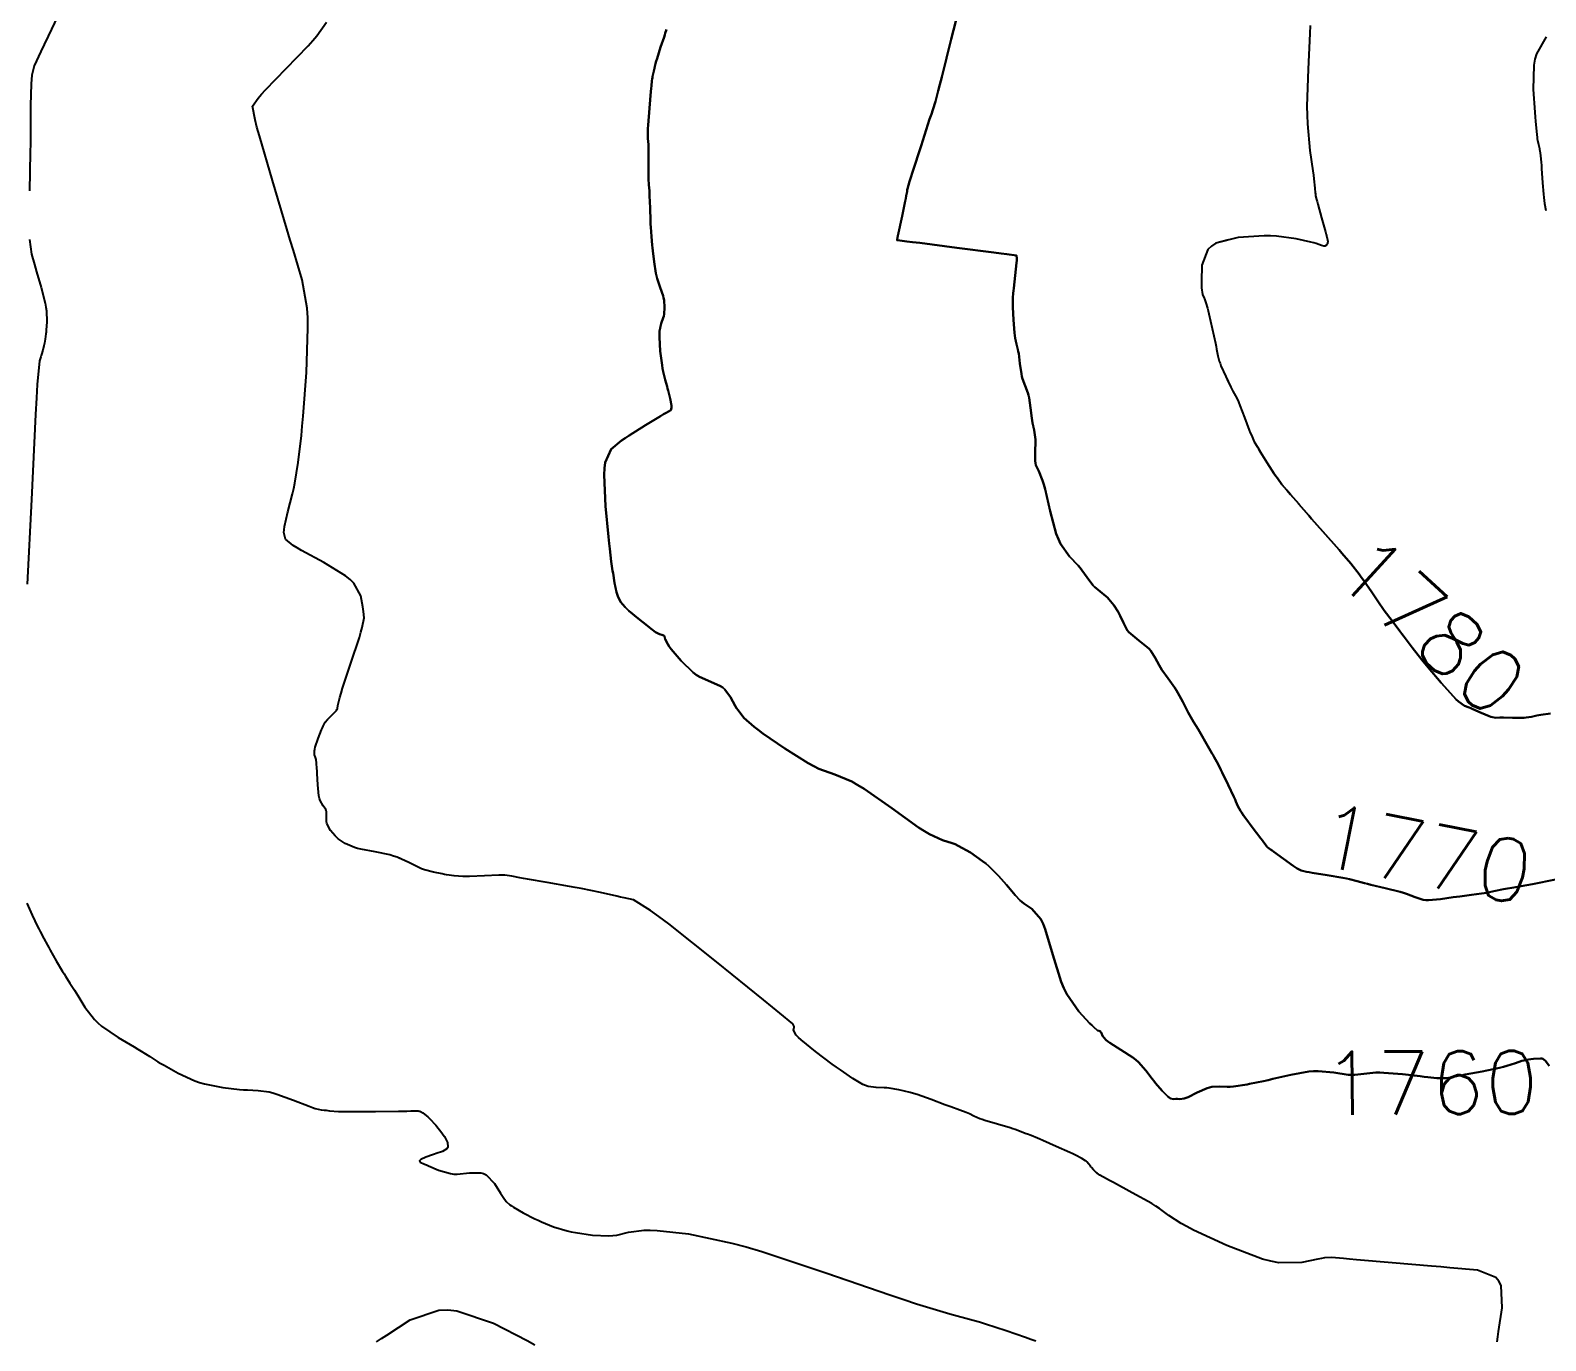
# Model space of a CAD drawing. Header units: metres. Extents: x 837477 to 838477, y 1189014 to 1191014.
# Drawn here: x 837802.7 to 837894, y 1189217.9 to 1189296.8 of the extents above; entities that cross this region are included whole.
import ezdxf

# ---------------------------------------------------------------- set-up
doc = ezdxf.new("R2010")
doc.units = ezdxf.units.M
doc.header["$LTSCALE"] = 0.3
doc.layers.add('COTAS 10', color=1, linetype='Continuous')
doc.styles.get("Standard").update_dxf_attribs({"font": 'simplex.shx'})

msp = doc.modelspace()

# ---------------------------------------------------------------- linework, layer by layer
at = {"layer": 'COTAS 10'}
for points, elevation in [([(837804.99, 1189298.932), (837803.82, 1189296.473), (837803.582, 1189295.974), (837803.381, 1189295.554), (837802.968, 1189294.692), (837802.834, 1189294.113), (837802.809, 1189293.87), (837802.79, 1189293.592), (837802.764, 1189292.29), (837802.76, 1189290.571), (837802.754, 1189290.029), (837802.745, 1189289.458), (837802.698, 1189287.16)], 1740), ([(837858.786, 1189298.546), (837858.216, 1189296.28), (837857.641, 1189293.999), (837857.527, 1189293.553), (837857.433, 1189293.187), (837857.26, 1189292.532), (837857.101, 1189292.043), (837857.016, 1189291.781), (837856.914, 1189291.464), (837856.397, 1189289.863), (837855.887, 1189288.274), (837855.789, 1189287.965), (837855.709, 1189287.712), (837855.577, 1189287.272), (837855.567, 1189287.205), (837855.564, 1189287.187), (837855.562, 1189287.169), (837855.555, 1189287.109), (837855.504, 1189286.847), (837855.475, 1189286.702), (837855.438, 1189286.526), (837855.25, 1189285.63), (837855, 1189284.439), (837854.954, 1189284.223), (837854.954, 1189284.207), (837854.953, 1189284.19), (837854.957, 1189284.175), (837854.96, 1189284.172), (837854.964, 1189284.171), (837854.982, 1189284.174), (837855.543, 1189284.111), (837855.888, 1189284.068), (837856.316, 1189284.015), (837858.547, 1189283.729), (837860.784, 1189283.44), (837861.215, 1189283.384), (837861.564, 1189283.338), (837862.148, 1189283.26), (837862.167, 1189283.069), (837862.162, 1189282.953), (837862.151, 1189282.809), (837862.073, 1189282.06), (837861.982, 1189281.289), (837861.964, 1189281.13), (837861.949, 1189280.996), (837861.919, 1189280.712), (837861.92, 1189280.43), (837861.924, 1189280.297), (837861.93, 1189280.141), (837861.965, 1189279.38), (837862.021, 1189278.599), (837862.039, 1189278.431), (837862.06, 1189278.283), (837862.144, 1189277.921), (837862.233, 1189277.604), (837862.255, 1189277.484), (837862.277, 1189277.351), (837862.349, 1189276.755), (837862.438, 1189276.131), (837862.471, 1189275.98), (837862.507, 1189275.839), (837862.668, 1189275.409), (837862.83, 1189274.981), (837862.867, 1189274.842), (837862.9, 1189274.694), (837862.994, 1189274.082), (837863.069, 1189273.468), (837863.092, 1189273.318), (837863.116, 1189273.177), (837863.208, 1189272.738), (837863.276, 1189272.308), (837863.284, 1189272.173), (837863.289, 1189272.03), (837863.268, 1189271.453), (837863.271, 1189270.891), (837863.291, 1189270.757), (837863.318, 1189270.633), (837863.482, 1189270.263), (837863.719, 1189269.708), (837863.792, 1189269.467), (837863.869, 1189269.188), (837864.171, 1189267.864), (837864.545, 1189266.488), (837864.666, 1189266.176), (837864.796, 1189265.895), (837865.33, 1189265.127), (837865.851, 1189264.585), (837865.972, 1189264.446), (837866.083, 1189264.312), (837866.4, 1189263.865), (837866.674, 1189263.482), (837866.757, 1189263.388), (837866.844, 1189263.299), (837867.184, 1189263.018), (837867.531, 1189262.741), (837867.622, 1189262.654), (837867.711, 1189262.563), (837868.013, 1189262.194), (837868.275, 1189261.788), (837868.339, 1189261.673), (837868.398, 1189261.557), (837868.581, 1189261.125), (837868.819, 1189260.696), (837868.915, 1189260.58), (837869.023, 1189260.466), (837869.517, 1189260.067), (837870.019, 1189259.67), (837870.131, 1189259.559), (837870.232, 1189259.446), (837870.499, 1189259.031), (837870.736, 1189258.583), (837870.818, 1189258.449), (837870.907, 1189258.311), (837871.287, 1189257.776), (837871.681, 1189257.218), (837871.779, 1189257.065), (837871.871, 1189256.913), (837872.162, 1189256.369), (837872.42, 1189255.858), (837872.49, 1189255.727), (837872.561, 1189255.6), (837872.813, 1189255.18), (837873.086, 1189254.739), (837873.17, 1189254.598), (837873.257, 1189254.45), (837873.6, 1189253.851), (837873.916, 1189253.287), (837873.987, 1189253.161), (837874.05, 1189253.049), (837874.215, 1189252.754), (837874.39, 1189252.416), (837874.459, 1189252.276), (837874.538, 1189252.117), (837874.897, 1189251.375), (837875.241, 1189250.646), (837875.31, 1189250.495), (837875.367, 1189250.366), (837875.479, 1189250.083), (837875.635, 1189249.806), (837875.719, 1189249.681), (837875.822, 1189249.535), (837875.966, 1189249.342), (837875.822, 1189249.535), (837875.719, 1189249.681), (837875.635, 1189249.806), (837875.479, 1189250.083), (837875.367, 1189250.366), (837875.31, 1189250.495), (837875.241, 1189250.646), (837874.897, 1189251.375), (837874.538, 1189252.117), (837874.459, 1189252.276), (837874.39, 1189252.416), (837874.215, 1189252.754), (837874.05, 1189253.049), (837873.987, 1189253.161), (837873.916, 1189253.287), (837873.6, 1189253.851), (837873.257, 1189254.45), (837873.17, 1189254.598), (837873.086, 1189254.739), (837872.813, 1189255.18), (837872.561, 1189255.6), (837872.49, 1189255.727), (837872.42, 1189255.858), (837872.162, 1189256.369), (837871.871, 1189256.913), (837871.779, 1189257.065), (837871.681, 1189257.218), (837871.287, 1189257.776), (837870.907, 1189258.311), (837870.818, 1189258.449), (837870.736, 1189258.583), (837870.499, 1189259.031), (837870.232, 1189259.446), (837870.131, 1189259.559), (837870.019, 1189259.67), (837869.517, 1189260.067), (837869.023, 1189260.466), (837868.915, 1189260.58), (837868.819, 1189260.696), (837868.581, 1189261.125), (837868.398, 1189261.557), (837868.339, 1189261.673), (837868.275, 1189261.788), (837868.013, 1189262.194), (837867.711, 1189262.563), (837867.622, 1189262.654), (837867.531, 1189262.741), (837867.184, 1189263.018), (837866.844, 1189263.299), (837866.757, 1189263.388), (837866.674, 1189263.482), (837866.4, 1189263.865), (837866.083, 1189264.312), (837865.972, 1189264.446), (837865.851, 1189264.585), (837865.33, 1189265.127), (837864.796, 1189265.895), (837864.666, 1189266.176), (837864.545, 1189266.488), (837864.171, 1189267.864), (837863.869, 1189269.188), (837863.792, 1189269.467), (837863.719, 1189269.708), (837863.482, 1189270.263), (837863.318, 1189270.633), (837863.291, 1189270.757), (837863.271, 1189270.891), (837863.268, 1189271.453), (837863.289, 1189272.03), (837863.284, 1189272.173), (837863.276, 1189272.308), (837863.208, 1189272.738), (837863.116, 1189273.177), (837863.092, 1189273.318), (837863.069, 1189273.468), (837862.994, 1189274.082), (837862.9, 1189274.694), (837862.867, 1189274.842), (837862.83, 1189274.981), (837862.668, 1189275.409), (837862.507, 1189275.839), (837862.471, 1189275.98), (837862.438, 1189276.131), (837862.349, 1189276.755), (837862.277, 1189277.351), (837862.255, 1189277.484), (837862.233, 1189277.604), (837862.144, 1189277.921), (837862.06, 1189278.283), (837862.039, 1189278.431), (837862.021, 1189278.599), (837861.965, 1189279.38), (837861.93, 1189280.141), (837861.924, 1189280.297), (837861.92, 1189280.43), (837861.919, 1189280.712), (837861.949, 1189280.996), (837861.964, 1189281.13), (837861.982, 1189281.289), (837862.073, 1189282.06), (837862.151, 1189282.809), (837862.162, 1189282.953), (837862.167, 1189283.069), (837862.148, 1189283.26), (837861.564, 1189283.338), (837861.215, 1189283.384), (837860.784, 1189283.44), (837858.547, 1189283.729), (837856.316, 1189284.015), (837855.888, 1189284.068), (837855.543, 1189284.111), (837854.982, 1189284.174), (837854.964, 1189284.171), (837854.96, 1189284.172), (837854.957, 1189284.175), (837854.953, 1189284.19), (837854.954, 1189284.207), (837854.954, 1189284.223), (837855, 1189284.439), (837855.25, 1189285.63), (837855.438, 1189286.526), (837855.475, 1189286.702), (837855.504, 1189286.847), (837855.555, 1189287.109), (837855.562, 1189287.169), (837855.564, 1189287.187), (837855.567, 1189287.205), (837855.577, 1189287.272), (837855.709, 1189287.712), (837855.789, 1189287.965), (837855.887, 1189288.274), (837856.397, 1189289.863), (837856.914, 1189291.464), (837857.016, 1189291.781), (837857.101, 1189292.043), (837857.26, 1189292.532), (837857.433, 1189293.187), (837857.527, 1189293.553), (837857.641, 1189293.999), (837858.216, 1189296.28), (837858.786, 1189298.546)], 1770), ([(837891.099, 1189217.836), (837891.131, 1189218.124), (837891.172, 1189218.445), (837891.393, 1189219.875), (837891.335, 1189221.221), (837891.201, 1189221.489), (837891.015, 1189221.713), (837889.916, 1189222.143), (837888.255, 1189222.294), (837887.715, 1189222.342), (837887.14, 1189222.392), (837884.772, 1189222.594), (837882.634, 1189222.776), (837882.203, 1189222.814), (837881.843, 1189222.845), (837881.125, 1189222.913), (837880.692, 1189222.883), (837880.511, 1189222.854), (837880.304, 1189222.815), (837879.334, 1189222.599), (837877.946, 1189222.587), (837877.475, 1189222.678), (837876.966, 1189222.809), (837874.812, 1189223.622), (837872.815, 1189224.558), (837872.405, 1189224.766), (837872.056, 1189224.953), (837871.313, 1189225.443), (837870.769, 1189225.864), (837870.547, 1189226.007), (837870.294, 1189226.161), (837869.12, 1189226.812), (837867.982, 1189227.416), (837867.752, 1189227.54), (837867.558, 1189227.645), (837867.161, 1189227.869), (837867.007, 1189227.98), (837866.967, 1189228.014), (837866.927, 1189228.05), (837866.788, 1189228.19), (837866.663, 1189228.334), (837866.631, 1189228.372), (837866.601, 1189228.41), (837866.503, 1189228.539), (837866.384, 1189228.666), (837866.34, 1189228.702), (837866.292, 1189228.739), (837866.079, 1189228.876), (837865.696, 1189229.072), (837865.54, 1189229.146), (837865.363, 1189229.229), (837864.545, 1189229.6), (837863.73, 1189229.96), (837863.555, 1189230.035), (837863.401, 1189230.1), (837863.029, 1189230.247), (837862.799, 1189230.33), (837862.734, 1189230.355), (837862.67, 1189230.381), (837862.436, 1189230.48), (837862.073, 1189230.612), (837861.927, 1189230.659), (837861.762, 1189230.709), (837861.002, 1189230.929), (837860.243, 1189231.155), (837860.078, 1189231.21), (837859.934, 1189231.262), (837859.578, 1189231.423), (837859.309, 1189231.565), (837859.22, 1189231.605), (837859.124, 1189231.645), (837858.725, 1189231.79), (837858.194, 1189231.976), (837858.015, 1189232.042), (837857.822, 1189232.113), (837857.01, 1189232.42), (837856.163, 1189232.722), (837855.948, 1189232.79), (837855.741, 1189232.852), (837855.066, 1189233.016), (837854.479, 1189233.108), (837854.328, 1189233.124), (837854.182, 1189233.135), (837853.698, 1189233.14), (837853.206, 1189233.209), (837853.056, 1189233.261), (837852.899, 1189233.327), (837852.281, 1189233.683), (837851.536, 1189234.205), (837851.3, 1189234.376), (837851.05, 1189234.558), (837850.039, 1189235.311), (837849.169, 1189236.012), (837849.008, 1189236.162), (837848.882, 1189236.292), (837848.718, 1189236.604), (837848.748, 1189236.774), (837848.745, 1189236.816), (837848.737, 1189236.855), (837848.665, 1189236.978), (837847.899, 1189237.617), (837847.453, 1189237.982), (837846.906, 1189238.428), (837844.083, 1189240.718), (837841.196, 1189243.007), (837840.607, 1189243.452), (837840.11, 1189243.815), (837839.078, 1189244.448), (837838.508, 1189244.575), (837838.303, 1189244.621), (837838.077, 1189244.671), (837837.09, 1189244.887), (837835.915, 1189245.129), (837835.571, 1189245.194), (837835.218, 1189245.26), (837833.875, 1189245.493), (837832.698, 1189245.692), (837832.45, 1189245.737), (837832.235, 1189245.777), (837831.74, 1189245.882), (837831.321, 1189245.929), (837831.154, 1189245.932), (837830.964, 1189245.931), (837830.097, 1189245.891), (837829.201, 1189245.849), (837828.993, 1189245.846), (837828.803, 1189245.848), (837828.265, 1189245.887), (837827.819, 1189245.96), (837827.688, 1189245.984), (837827.553, 1189246.008), (837827.036, 1189246.108), (837826.478, 1189246.264), (837826.316, 1189246.325), (837826.152, 1189246.393), (837825.534, 1189246.701), (837824.836, 1189247.015), (837824.622, 1189247.087), (837824.398, 1189247.152), (837823.511, 1189247.334), (837822.659, 1189247.498), (837822.457, 1189247.552), (837822.27, 1189247.61), (837821.714, 1189247.849), (837821.297, 1189248.13), (837821.197, 1189248.213), (837821.103, 1189248.299), (837820.819, 1189248.631), (837820.637, 1189248.971), (837820.607, 1189249.063), (837820.586, 1189249.153), (837820.584, 1189249.467), (837820.586, 1189249.752), (837820.568, 1189249.823), (837820.541, 1189249.892), (837820.376, 1189250.113), (837820.194, 1189250.429), (837820.156, 1189250.558), (837820.124, 1189250.705), (837820.056, 1189251.383), (837820.026, 1189252.067), (837820.018, 1189252.217), (837820.011, 1189252.351), (837819.987, 1189252.692), (837819.955, 1189252.908), (837819.943, 1189252.962), (837819.93, 1189253.014), (837819.869, 1189253.181), (837819.859, 1189253.426), (837819.877, 1189253.526), (837819.904, 1189253.64), (837820.077, 1189254.17), (837820.285, 1189254.697), (837820.334, 1189254.81), (837820.379, 1189254.908), (837820.51, 1189255.143), (837820.645, 1189255.304), (837820.693, 1189255.356), (837820.746, 1189255.41), (837820.974, 1189255.634), (837821.178, 1189255.862), (837821.214, 1189255.919), (837821.243, 1189255.974), (837821.277, 1189256.153), (837821.383, 1189256.644), (837821.458, 1189256.897), (837821.553, 1189257.2), (837822.058, 1189258.714), (837822.566, 1189260.254), (837822.662, 1189260.572), (837822.739, 1189260.845), (837822.856, 1189261.439), (837822.821, 1189261.819), (837822.802, 1189261.956), (837822.778, 1189262.106), (837822.658, 1189262.763), (837822.225, 1189263.526), (837822.004, 1189263.743), (837821.738, 1189263.963), (837820.414, 1189264.778), (837819.081, 1189265.497), (837818.81, 1189265.657), (837818.582, 1189265.798), (837818.112, 1189266.166), (837818.018, 1189266.573), (837818.026, 1189266.74), (837818.049, 1189266.931), (837818.258, 1189267.813), (837818.54, 1189268.9), (837818.609, 1189269.219), (837818.675, 1189269.545), (837818.882, 1189270.79), (837819.071, 1189272.412), (837819.124, 1189272.976), (837819.179, 1189273.59), (837819.384, 1189276.222), (837819.47, 1189278.876), (837819.451, 1189279.503), (837819.413, 1189280.084), (837819.118, 1189281.791), (837818.589, 1189283.562), (837818.404, 1189284.183), (837818.201, 1189284.86), (837817.326, 1189287.776), (837816.543, 1189290.461), (837816.397, 1189290.993), (837816.283, 1189291.434), (837816.128, 1189292.259), (837816.469, 1189292.745), (837816.667, 1189292.971), (837816.91, 1189293.237), (837818.161, 1189294.526), (837819.474, 1189295.895), (837819.754, 1189296.212), (837820, 1189296.5), (837820.587, 1189297.315)], 1750), ([(837879.834, 1189297.112), (837879.812, 1189296.627), (837879.704, 1189294.492), (837879.64, 1189292.256), (837879.647, 1189291.707), (837879.664, 1189291.189), (837879.812, 1189289.574), (837879.991, 1189288.368), (837880.027, 1189288.107), (837880.058, 1189287.879), (837880.122, 1189287.321), (837880.144, 1189287.035), (837880.148, 1189286.979), (837880.152, 1189286.933), (837880.158, 1189286.849), (837880.215, 1189286.633), (837880.25, 1189286.504), (837880.293, 1189286.345), (837880.52, 1189285.521), (837880.749, 1189284.683), (837880.793, 1189284.515), (837880.83, 1189284.375), (837880.893, 1189284.102), (837880.887, 1189284.012), (837880.88, 1189283.988), (837880.87, 1189283.965), (837880.811, 1189283.882), (837880.721, 1189283.831), (837880.692, 1189283.827), (837880.66, 1189283.828), (837880.527, 1189283.869), (837880.202, 1189283.973), (837880.049, 1189284.013), (837879.869, 1189284.058), (837878.99, 1189284.262), (837877.812, 1189284.42), (837877.443, 1189284.436), (837877.056, 1189284.439), (837875.504, 1189284.352), (837874.149, 1189283.993), (837873.886, 1189283.825), (837873.672, 1189283.628), (837873.306, 1189282.67), (837873.285, 1189281.7), (837873.289, 1189281.495), (837873.297, 1189281.318), (837873.359, 1189280.911), (837873.442, 1189280.697), (837873.464, 1189280.642), (837873.484, 1189280.589), (837873.552, 1189280.415), (837873.648, 1189280.079), (837873.687, 1189279.924), (837873.731, 1189279.742), (837873.933, 1189278.862), (837874.129, 1189277.97), (837874.168, 1189277.78), (837874.201, 1189277.615), (837874.269, 1189277.225), (837874.359, 1189276.894), (837874.406, 1189276.766), (837874.463, 1189276.622), (837874.749, 1189275.971), (837875.051, 1189275.334), (837875.119, 1189275.199), (837875.179, 1189275.082), (837875.337, 1189274.807), (837875.489, 1189274.51), (837875.545, 1189274.378), (837875.607, 1189274.225), (837875.883, 1189273.494), (837876.164, 1189272.742), (837876.23, 1189272.576), (837876.291, 1189272.428), (837876.467, 1189272.045), (837876.674, 1189271.688), (837876.753, 1189271.556), (837876.843, 1189271.411), (837877.246, 1189270.765), (837877.666, 1189270.118), (837877.766, 1189269.971), (837877.859, 1189269.838), (837878.134, 1189269.475), (837878.429, 1189269.127), (837878.535, 1189269.003), (837878.651, 1189268.868), (837879.144, 1189268.3), (837878.651, 1189268.868), (837878.535, 1189269.003), (837878.429, 1189269.127), (837878.134, 1189269.475), (837877.859, 1189269.838), (837877.766, 1189269.971), (837877.666, 1189270.118), (837877.246, 1189270.765), (837876.843, 1189271.411), (837876.753, 1189271.556), (837876.734, 1189271.589)], 1780), ([(837894.227, 1189234.459), (837894.007, 1189234.755), (837893.858, 1189234.869), (837893.787, 1189234.886), (837893.702, 1189234.896), (837893.287, 1189234.88), (837892.815, 1189234.804), (837892.695, 1189234.776), (837892.579, 1189234.746), (837892.196, 1189234.612), (837891.674, 1189234.444), (837891.47, 1189234.392), (837891.241, 1189234.337), (837890.199, 1189234.12), (837889.171, 1189233.922), (837888.951, 1189233.879), (837888.759, 1189233.842), (837888.298, 1189233.75), (837888, 1189233.711), (837887.911, 1189233.706), (837887.819, 1189233.704), (837887.462, 1189233.718), (837886.915, 1189233.772), (837886.704, 1189233.795), (837886.466, 1189233.822), (837885.388, 1189233.947), (837884.28, 1189234.04), (837884.023, 1189234.047), (837883.788, 1189234.045), (837882.515, 1189233.905), (837882.32, 1189233.908), (837882.114, 1189233.92), (837881.268, 1189234.042), (837880.309, 1189234.135), (837880.03, 1189234.128), (837879.745, 1189234.108), (837878.671, 1189233.919), (837877.593, 1189233.66), (837877.306, 1189233.595), (837877.024, 1189233.534), (837876.172, 1189233.363), (837876.048, 1189233.337), (837875.213, 1189233.209), (837875.021, 1189233.191), (837874.845, 1189233.18), (837874.348, 1189233.201), (837873.909, 1189233.189), (837873.77, 1189233.156), (837873.623, 1189233.112), (837873.027, 1189232.846), (837872.476, 1189232.574), (837872.357, 1189232.525), (837872.252, 1189232.488), (837871.994, 1189232.449), (837871.836, 1189232.47), (837871.794, 1189232.469), (837871.753, 1189232.467), (837871.61, 1189232.437), (837871.42, 1189232.488), (837871.349, 1189232.536), (837871.271, 1189232.599), (837870.92, 1189232.95), (837870.525, 1189233.409), (837870.418, 1189233.541), (837870.313, 1189233.675), (837869.939, 1189234.173), (837869.486, 1189234.674), (837869.33, 1189234.81), (837869.16, 1189234.945), (837868.437, 1189235.419), (837867.773, 1189235.831), (837867.64, 1189235.927), (837867.53, 1189236.014), (837867.317, 1189236.262), (837867.256, 1189236.422), (837867.241, 1189236.453), (837867.227, 1189236.48), (837867.186, 1189236.531), (837867.14, 1189236.549), (837867.124, 1189236.555), (837867.106, 1189236.562), (837867.026, 1189236.59), (837866.798, 1189236.782), (837866.685, 1189236.892), (837866.552, 1189237.027), (837865.894, 1189237.72), (837865.17, 1189238.765), (837864.995, 1189239.122), (837864.831, 1189239.508), (837864.329, 1189241.146), (837863.876, 1189242.681), (837863.742, 1189243.003), (837863.604, 1189243.28), (837863.075, 1189243.906), (837862.584, 1189244.235), (837862.47, 1189244.325), (837862.365, 1189244.414), (837862.065, 1189244.73), (837861.766, 1189245.1), (837861.662, 1189245.222), (837861.549, 1189245.354), (837861.063, 1189245.902), (837860.471, 1189246.485), (837860.29, 1189246.639), (837860.103, 1189246.788), (837859.365, 1189247.299), (837858.631, 1189247.71), (837858.446, 1189247.797), (837858.269, 1189247.872), (837857.695, 1189248.046), (837856.908, 1189248.399), (837856.597, 1189248.587), (837856.245, 1189248.815), (837854.638, 1189249.962), (837852.973, 1189251.127), (837852.585, 1189251.365), (837852.229, 1189251.568), (837851.207, 1189251.994), (837850.248, 1189252.349), (837849.932, 1189252.506), (837849.593, 1189252.688), (837848.188, 1189253.558), (837846.869, 1189254.473), (837846.584, 1189254.684), (837846.335, 1189254.876), (837845.727, 1189255.419), (837845.372, 1189255.866), (837845.282, 1189255.999), (837845.195, 1189256.134), (837844.913, 1189256.655), (837844.573, 1189257.127), (837844.451, 1189257.232), (837844.317, 1189257.326), (837843.729, 1189257.573), (837843.049, 1189257.875), (837842.856, 1189258.004), (837842.661, 1189258.153), (837841.94, 1189258.854), (837841.347, 1189259.558), (837841.232, 1189259.709), (837841.139, 1189259.84), (837840.982, 1189260.155), (837840.941, 1189260.311), (837840.921, 1189260.342), (837840.898, 1189260.368), (837840.784, 1189260.418), (837840.641, 1189260.452), (837840.599, 1189260.468), (837840.557, 1189260.487), (837840.398, 1189260.581), (837840.138, 1189260.773), (837840.033, 1189260.855), (837839.912, 1189260.95), (837839.355, 1189261.394), (837838.795, 1189261.867), (837838.673, 1189261.981), (837838.565, 1189262.086), (837838.294, 1189262.402), (837838.13, 1189262.738), (837838.09, 1189262.856), (837838.053, 1189262.985), (837837.935, 1189263.542), (837837.842, 1189264.123), (837837.82, 1189264.267), (837837.799, 1189264.404), (837837.736, 1189264.838), (837837.649, 1189265.584), (837837.613, 1189265.917), (837837.572, 1189266.305), (837837.381, 1189268.165), (837837.3, 1189270.042), (837837.328, 1189270.441), (837837.378, 1189270.787), (837837.74, 1189271.602), (837838.363, 1189272.111), (837838.577, 1189272.265), (837838.809, 1189272.425), (837839.799, 1189273.049), (837840.707, 1189273.589), (837840.888, 1189273.696), (837841.038, 1189273.784), (837841.323, 1189273.949), (837841.368, 1189274.083), (837841.366, 1189274.151), (837841.359, 1189274.233), (837841.281, 1189274.644), (837841.164, 1189275.122), (837841.131, 1189275.246), (837841.098, 1189275.368), (837840.978, 1189275.778), (837840.86, 1189276.28), (837840.828, 1189276.459), (837840.797, 1189276.655), (837840.69, 1189277.507), (837840.635, 1189278.348), (837840.638, 1189278.536), (837840.648, 1189278.705), (837840.748, 1189279.158), (837840.87, 1189279.507), (837840.894, 1189279.611), (837840.914, 1189279.718), (837840.949, 1189280.132), (837840.914, 1189280.579), (837840.889, 1189280.708), (837840.858, 1189280.839), (837840.689, 1189281.327), (837840.503, 1189281.869), (837840.46, 1189282.034), (837840.422, 1189282.205), (837840.315, 1189282.874), (837840.241, 1189283.542), (837840.223, 1189283.712), (837840.207, 1189283.875), (837840.157, 1189284.411), (837840.118, 1189284.973), (837840.109, 1189285.153), (837840.1, 1189285.344), (837840.071, 1189286.121), (837840.046, 1189286.85), (837840.039, 1189287.01), (837840.032, 1189287.153), (837840.007, 1189287.517), (837839.988, 1189287.883), (837839.985, 1189288.027), (837839.983, 1189288.188), (837839.984, 1189288.925), (837839.983, 1189289.656), (837839.979, 1189289.815), (837839.975, 1189289.954), (837839.949, 1189290.3), (837839.942, 1189290.717), (837839.949, 1189290.902), (837839.961, 1189291.116), (837840.037, 1189292.138), (837840.122, 1189293.13), (837840.138, 1189293.325), (837840.152, 1189293.485), (837840.179, 1189293.778), (837840.201, 1189293.91), (837840.212, 1189293.969), (837840.226, 1189294.037), (837840.293, 1189294.365), (837840.406, 1189294.823), (837840.449, 1189294.974), (837840.497, 1189295.135), (837840.711, 1189295.803), (837840.914, 1189296.415), (837840.955, 1189296.541), (837840.99, 1189296.648), (837841.059, 1189296.877)], 1760), ([(837841.059, 1189296.877), (837840.99, 1189296.648), (837840.955, 1189296.541), (837840.914, 1189296.415), (837840.711, 1189295.803), (837840.497, 1189295.135), (837840.449, 1189294.974), (837840.406, 1189294.823), (837840.293, 1189294.365), (837840.226, 1189294.037), (837840.212, 1189293.969), (837840.201, 1189293.91), (837840.179, 1189293.778), (837840.152, 1189293.485), (837840.138, 1189293.325), (837840.122, 1189293.13), (837840.037, 1189292.138), (837839.961, 1189291.116), (837839.949, 1189290.902), (837839.942, 1189290.717), (837839.949, 1189290.3), (837839.975, 1189289.954), (837839.979, 1189289.815), (837839.983, 1189289.656), (837839.984, 1189288.925), (837839.983, 1189288.188), (837839.985, 1189288.027), (837839.988, 1189287.883), (837840.007, 1189287.517), (837840.032, 1189287.153), (837840.039, 1189287.01), (837840.046, 1189286.85), (837840.071, 1189286.121), (837840.1, 1189285.344), (837840.109, 1189285.153), (837840.118, 1189284.973), (837840.157, 1189284.411), (837840.207, 1189283.875), (837840.223, 1189283.712), (837840.241, 1189283.542), (837840.315, 1189282.874), (837840.422, 1189282.205), (837840.46, 1189282.034), (837840.503, 1189281.869), (837840.689, 1189281.327), (837840.858, 1189280.839), (837840.889, 1189280.708), (837840.914, 1189280.579), (837840.949, 1189280.132), (837840.914, 1189279.718), (837840.894, 1189279.611), (837840.87, 1189279.507), (837840.748, 1189279.158), (837840.648, 1189278.705), (837840.638, 1189278.536), (837840.635, 1189278.348), (837840.69, 1189277.507), (837840.797, 1189276.655), (837840.828, 1189276.459), (837840.86, 1189276.28), (837840.978, 1189275.778), (837841.098, 1189275.368), (837841.131, 1189275.246), (837841.164, 1189275.122), (837841.281, 1189274.644), (837841.359, 1189274.233), (837841.366, 1189274.151), (837841.368, 1189274.083), (837841.323, 1189273.949), (837841.038, 1189273.784), (837840.888, 1189273.696), (837840.707, 1189273.589), (837839.799, 1189273.049), (837838.809, 1189272.425), (837838.577, 1189272.265), (837838.363, 1189272.111), (837837.74, 1189271.602), (837837.378, 1189270.787), (837837.328, 1189270.441), (837837.3, 1189270.042), (837837.381, 1189268.165), (837837.572, 1189266.305), (837837.613, 1189265.917), (837837.649, 1189265.584), (837837.736, 1189264.838), (837837.799, 1189264.404), (837837.82, 1189264.267), (837837.842, 1189264.123), (837837.935, 1189263.542), (837838.053, 1189262.985), (837838.09, 1189262.856), (837838.13, 1189262.738), (837838.294, 1189262.402), (837838.565, 1189262.086), (837838.673, 1189261.981), (837838.795, 1189261.867), (837839.355, 1189261.394), (837839.912, 1189260.95), (837840.033, 1189260.855), (837840.138, 1189260.773), (837840.398, 1189260.581), (837840.557, 1189260.487), (837840.599, 1189260.468), (837840.641, 1189260.452), (837840.784, 1189260.418), (837840.898, 1189260.368), (837840.921, 1189260.342), (837840.941, 1189260.311), (837840.982, 1189260.155), (837841.139, 1189259.84), (837841.232, 1189259.709), (837841.347, 1189259.558), (837841.94, 1189258.854), (837842.661, 1189258.153), (837842.856, 1189258.004), (837843.049, 1189257.875), (837843.729, 1189257.573), (837844.317, 1189257.326), (837844.451, 1189257.232), (837844.573, 1189257.127), (837844.913, 1189256.655), (837845.195, 1189256.134), (837845.282, 1189255.999), (837845.372, 1189255.866), (837845.727, 1189255.419), (837846.335, 1189254.876), (837846.584, 1189254.684), (837846.869, 1189254.473), (837848.188, 1189253.558), (837849.593, 1189252.688), (837849.932, 1189252.506), (837850.248, 1189252.349), (837851.207, 1189251.994), (837852.229, 1189251.568), (837852.585, 1189251.365), (837852.973, 1189251.127), (837854.638, 1189249.962), (837856.245, 1189248.815), (837856.597, 1189248.587), (837856.908, 1189248.399), (837857.695, 1189248.046), (837858.269, 1189247.872), (837858.446, 1189247.797), (837858.631, 1189247.71), (837859.365, 1189247.299), (837860.103, 1189246.788), (837860.29, 1189246.639), (837860.471, 1189246.485), (837861.063, 1189245.902), (837861.549, 1189245.354), (837861.662, 1189245.222), (837861.766, 1189245.1), (837862.065, 1189244.73), (837862.365, 1189244.414), (837862.47, 1189244.325), (837862.584, 1189244.235), (837863.075, 1189243.906), (837863.604, 1189243.28), (837863.742, 1189243.003), (837863.876, 1189242.681), (837864.329, 1189241.146), (837864.831, 1189239.508), (837864.995, 1189239.122), (837865.17, 1189238.765), (837865.894, 1189237.72), (837866.552, 1189237.027), (837866.685, 1189236.892), (837866.798, 1189236.782), (837867.026, 1189236.59), (837867.106, 1189236.562), (837867.124, 1189236.555), (837867.14, 1189236.549), (837867.186, 1189236.531), (837867.227, 1189236.48), (837867.241, 1189236.453), (837867.256, 1189236.422), (837867.317, 1189236.262), (837867.53, 1189236.014), (837867.64, 1189235.927), (837867.773, 1189235.831), (837868.437, 1189235.419), (837869.16, 1189234.945), (837869.33, 1189234.81), (837869.486, 1189234.674), (837869.939, 1189234.173), (837870.313, 1189233.675), (837870.418, 1189233.541), (837870.525, 1189233.409), (837870.92, 1189232.95), (837871.271, 1189232.599), (837871.349, 1189232.536), (837871.42, 1189232.488), (837871.61, 1189232.437), (837871.753, 1189232.467), (837871.794, 1189232.469), (837871.836, 1189232.47), (837871.994, 1189232.449), (837872.252, 1189232.488), (837872.357, 1189232.525), (837872.476, 1189232.574), (837873.027, 1189232.846), (837873.623, 1189233.112), (837873.77, 1189233.156), (837873.909, 1189233.189), (837874.348, 1189233.201), (837874.845, 1189233.18), (837875.021, 1189233.191), (837875.213, 1189233.209), (837876.048, 1189233.337), (837876.172, 1189233.363), (837877.024, 1189233.534), (837877.306, 1189233.595), (837877.593, 1189233.66), (837878.671, 1189233.919), (837879.745, 1189234.108), (837880.03, 1189234.128), (837880.309, 1189234.135), (837881.268, 1189234.042), (837882.114, 1189233.92), (837882.32, 1189233.908), (837882.515, 1189233.905), (837883.788, 1189234.045), (837884.023, 1189234.047), (837884.28, 1189234.04), (837885.388, 1189233.947), (837886.466, 1189233.822), (837886.704, 1189233.795), (837886.915, 1189233.772), (837887.462, 1189233.718), (837887.819, 1189233.704), (837887.911, 1189233.706), (837888, 1189233.711), (837888.298, 1189233.75), (837888.759, 1189233.842), (837888.951, 1189233.879), (837889.171, 1189233.922), (837890.199, 1189234.12), (837891.241, 1189234.337), (837891.47, 1189234.392), (837891.674, 1189234.444), (837892.196, 1189234.612), (837892.579, 1189234.746), (837892.695, 1189234.776), (837892.815, 1189234.804), (837893.287, 1189234.88), (837893.702, 1189234.896), (837893.787, 1189234.886), (837893.858, 1189234.869), (837894.007, 1189234.755), (837894.227, 1189234.459)], 1760), ([(837894.041, 1189296.42), (837893.473, 1189295.412), (837893.375, 1189295.081), (837893.303, 1189294.727), (837893.257, 1189293.264), (837893.363, 1189291.894), (837893.386, 1189291.6), (837893.407, 1189291.342), (837893.46, 1189290.719), (837893.501, 1189290.367), (837893.515, 1189290.28), (837893.529, 1189290.199), (837893.586, 1189289.943), (837893.642, 1189289.707), (837893.656, 1189289.637), (837893.669, 1189289.565), (837893.708, 1189289.291), (837893.749, 1189288.862), (837893.762, 1189288.693), (837893.776, 1189288.502), (837893.835, 1189287.627), (837893.889, 1189286.962), (837893.905, 1189286.755), (837893.927, 1189286.564), (837893.949, 1189286.396), (837894.038, 1189285.972)], 1790), ([(837802.701, 1189284.231), (837802.807, 1189283.33), (837802.987, 1189282.71), (837803.048, 1189282.502), (837803.114, 1189282.278), (837803.393, 1189281.336), (837803.636, 1189280.383), (837803.678, 1189280.152), (837803.711, 1189279.935), (837803.739, 1189279.271), (837803.7, 1189278.763), (837803.689, 1189278.645), (837803.679, 1189278.536), (837803.642, 1189278.223), (837803.599, 1189277.97), (837803.567, 1189277.828), (837803.497, 1189277.565), (837803.417, 1189277.304), (837803.395, 1189277.234), (837803.372, 1189277.165), (837803.289, 1189276.921), (837803.164, 1189275.494), (837803.115, 1189274.68), (837803.06, 1189273.683), (837802.81, 1189268.566), (837802.56, 1189263.466)], 1740), ([(837874.923, 1189284.198), (837874.149, 1189283.993), (837873.886, 1189283.825), (837873.672, 1189283.628), (837873.306, 1189282.67), (837873.285, 1189281.7), (837873.289, 1189281.495), (837873.297, 1189281.318), (837873.359, 1189280.911), (837873.442, 1189280.697), (837873.464, 1189280.642), (837873.484, 1189280.589), (837873.552, 1189280.415), (837873.648, 1189280.079), (837873.687, 1189279.924), (837873.731, 1189279.742), (837873.933, 1189278.862), (837874.129, 1189277.97), (837874.168, 1189277.78), (837874.201, 1189277.615), (837874.269, 1189277.225), (837874.359, 1189276.894), (837874.406, 1189276.766), (837874.463, 1189276.622), (837874.749, 1189275.971), (837874.923, 1189275.603)], 1780), ([(837894.316, 1189255.681), (837893.735, 1189255.599), (837893.604, 1189255.577), (837893.486, 1189255.556), (837893.168, 1189255.481), (837892.849, 1189255.427), (837892.732, 1189255.418), (837892.602, 1189255.413), (837892.026, 1189255.417), (837891.472, 1189255.431), (837891.254, 1189255.431), (837891.023, 1189255.417), (837890.809, 1189255.449), (837890.719, 1189255.477), (837890.616, 1189255.514), (837890.134, 1189255.718), (837889.633, 1189255.94), (837889.518, 1189255.988), (837889.414, 1189256.03), (837889.121, 1189256.137), (837888.771, 1189256.39), (837888.629, 1189256.525), (837888.469, 1189256.688), (837887.729, 1189257.512), (837886.936, 1189258.452), (837886.741, 1189258.688), (837886.558, 1189258.914), (837885.986, 1189259.643), (837885.494, 1189260.292), (837885.361, 1189260.467), (837885.229, 1189260.641), (837884.764, 1189261.252), (837884.3, 1189261.88), (837884.169, 1189262.065), (837884.037, 1189262.254), (837883.549, 1189262.974), (837883.053, 1189263.695), (837882.915, 1189263.885), (837882.777, 1189264.07), (837882.276, 1189264.702), (837881.739, 1189265.339), (837881.578, 1189265.526), (837881.411, 1189265.719), (837880.762, 1189266.455), (837880.1, 1189267.203), (837879.924, 1189267.403), (837879.752, 1189267.599), (837879.157, 1189268.283), (837879.144, 1189268.3), (837879.157, 1189268.283), (837879.752, 1189267.599), (837879.924, 1189267.403), (837880.1, 1189267.203), (837880.762, 1189266.455), (837881.411, 1189265.719), (837881.578, 1189265.526), (837881.739, 1189265.339), (837882.276, 1189264.702), (837882.777, 1189264.07), (837882.915, 1189263.885), (837883.053, 1189263.695), (837883.549, 1189262.974), (837884.037, 1189262.254), (837884.169, 1189262.065), (837884.3, 1189261.88), (837884.764, 1189261.252), (837885.229, 1189260.641), (837885.361, 1189260.467), (837885.494, 1189260.292), (837885.986, 1189259.643), (837886.558, 1189258.914), (837886.741, 1189258.688), (837886.936, 1189258.452), (837887.729, 1189257.512), (837888.469, 1189256.688), (837888.629, 1189256.525), (837888.771, 1189256.39), (837889.121, 1189256.137), (837889.414, 1189256.03), (837889.518, 1189255.988), (837889.633, 1189255.94), (837890.134, 1189255.718), (837890.616, 1189255.514), (837890.719, 1189255.477), (837890.809, 1189255.449), (837891.023, 1189255.417), (837891.254, 1189255.431), (837891.472, 1189255.431), (837892.026, 1189255.417), (837892.602, 1189255.413), (837892.732, 1189255.418), (837892.849, 1189255.427), (837893.168, 1189255.481), (837893.486, 1189255.556), (837893.604, 1189255.577), (837893.735, 1189255.599), (837894.316, 1189255.681)], 1780), ([(837894.608, 1189245.675), (837893.23, 1189245.403), (837891.988, 1189245.181), (837891.718, 1189245.131), (837891.48, 1189245.086), (837890.889, 1189244.965), (837890.451, 1189244.878), (837890.31, 1189244.854), (837890.16, 1189244.831), (837889.548, 1189244.749), (837888.856, 1189244.66), (837888.655, 1189244.632), (837888.452, 1189244.603), (837887.685, 1189244.485), (837886.971, 1189244.426), (837886.8, 1189244.433), (837886.64, 1189244.451), (837886.162, 1189244.602), (837885.641, 1189244.82), (837885.455, 1189244.881), (837885.25, 1189244.942), (837884.359, 1189245.162), (837883.484, 1189245.36), (837883.29, 1189245.406), (837883.117, 1189245.449), (837882.665, 1189245.573), (837882.197, 1189245.689), (837882.013, 1189245.727), (837881.807, 1189245.766), (837880.868, 1189245.929), (837879.964, 1189246.081), (837879.779, 1189246.114), (837879.623, 1189246.142), (837879.298, 1189246.212), (837879.048, 1189246.347), (837878.939, 1189246.418), (837878.814, 1189246.502), (837878.221, 1189246.926), (837877.649, 1189247.343), (837877.538, 1189247.424), (837877.447, 1189247.489), (837877.288, 1189247.6), (837877.264, 1189247.613), (837877.257, 1189247.617), (837877.251, 1189247.622), (837877.23, 1189247.642), (837877.21, 1189247.667), (837877.205, 1189247.675), (837877.2, 1189247.684), (837877.181, 1189247.717), (837877.042, 1189247.91), (837876.96, 1189248.019), (837876.86, 1189248.152), (837876.343, 1189248.833), (837875.966, 1189249.342), (837876.343, 1189248.833), (837876.86, 1189248.152), (837876.96, 1189248.019), (837877.042, 1189247.91), (837877.181, 1189247.717), (837877.2, 1189247.684), (837877.205, 1189247.675), (837877.21, 1189247.667), (837877.23, 1189247.642), (837877.251, 1189247.622), (837877.257, 1189247.617), (837877.264, 1189247.613), (837877.288, 1189247.6), (837877.447, 1189247.489), (837877.538, 1189247.424), (837877.649, 1189247.343), (837878.221, 1189246.926), (837878.814, 1189246.502), (837878.939, 1189246.418), (837879.048, 1189246.347), (837879.298, 1189246.212), (837879.623, 1189246.142), (837879.779, 1189246.114), (837879.964, 1189246.081), (837880.868, 1189245.929), (837881.807, 1189245.766), (837882.013, 1189245.727), (837882.197, 1189245.689), (837882.665, 1189245.573), (837883.117, 1189245.449), (837883.29, 1189245.406), (837883.484, 1189245.36), (837884.359, 1189245.162), (837885.25, 1189244.942), (837885.455, 1189244.881), (837885.641, 1189244.82), (837886.162, 1189244.602), (837886.64, 1189244.451), (837886.8, 1189244.433), (837886.971, 1189244.426), (837887.685, 1189244.485), (837888.452, 1189244.603), (837888.655, 1189244.632), (837888.856, 1189244.66), (837889.548, 1189244.749), (837890.16, 1189244.831), (837890.31, 1189244.854), (837890.451, 1189244.878), (837890.889, 1189244.965), (837891.48, 1189245.086), (837891.718, 1189245.131), (837891.988, 1189245.181), (837893.23, 1189245.403), (837894.608, 1189245.675)], 1770), ([(837891.118, 1189221.589), (837891.015, 1189221.713), (837889.916, 1189222.143), (837888.255, 1189222.294), (837887.715, 1189222.342), (837887.14, 1189222.392), (837884.772, 1189222.594), (837882.634, 1189222.776), (837882.203, 1189222.814), (837881.843, 1189222.845), (837881.125, 1189222.913), (837880.692, 1189222.883), (837880.511, 1189222.854), (837880.304, 1189222.815), (837879.334, 1189222.599), (837877.946, 1189222.587), (837877.475, 1189222.678), (837876.966, 1189222.809), (837874.812, 1189223.622), (837872.815, 1189224.558), (837872.405, 1189224.766), (837872.056, 1189224.953), (837871.313, 1189225.443), (837870.769, 1189225.864), (837870.547, 1189226.007), (837870.294, 1189226.161), (837869.12, 1189226.812), (837867.982, 1189227.416), (837867.752, 1189227.54), (837867.558, 1189227.645), (837867.161, 1189227.869), (837867.007, 1189227.98), (837866.967, 1189228.014), (837866.927, 1189228.05), (837866.788, 1189228.19), (837866.663, 1189228.334), (837866.631, 1189228.372), (837866.601, 1189228.41), (837866.503, 1189228.539), (837866.384, 1189228.666), (837866.34, 1189228.702), (837866.292, 1189228.739), (837866.079, 1189228.876), (837865.696, 1189229.072), (837865.54, 1189229.146), (837865.363, 1189229.229), (837864.545, 1189229.6), (837863.73, 1189229.96), (837863.555, 1189230.035), (837863.401, 1189230.1), (837863.029, 1189230.247), (837862.799, 1189230.33), (837862.734, 1189230.355), (837862.67, 1189230.381), (837862.436, 1189230.48), (837862.073, 1189230.612), (837861.927, 1189230.659), (837861.762, 1189230.709), (837861.002, 1189230.929), (837860.243, 1189231.155), (837860.078, 1189231.21), (837859.934, 1189231.262), (837859.578, 1189231.423), (837859.309, 1189231.565), (837859.22, 1189231.605), (837859.124, 1189231.645), (837858.725, 1189231.79), (837858.194, 1189231.976), (837858.015, 1189232.042), (837857.822, 1189232.113), (837857.01, 1189232.42), (837856.163, 1189232.722), (837855.948, 1189232.79), (837855.741, 1189232.852), (837855.066, 1189233.016), (837854.479, 1189233.108), (837854.328, 1189233.124), (837854.182, 1189233.135), (837853.698, 1189233.14), (837853.206, 1189233.209), (837853.056, 1189233.261), (837852.899, 1189233.327), (837852.281, 1189233.683), (837851.536, 1189234.205), (837851.3, 1189234.376), (837851.05, 1189234.558), (837850.039, 1189235.311), (837849.169, 1189236.012), (837849.008, 1189236.162), (837848.882, 1189236.292), (837848.718, 1189236.604), (837848.748, 1189236.774), (837848.745, 1189236.816), (837848.737, 1189236.855), (837848.665, 1189236.978), (837847.899, 1189237.617), (837847.453, 1189237.982), (837846.906, 1189238.428), (837844.083, 1189240.718), (837841.196, 1189243.007), (837840.607, 1189243.452), (837840.11, 1189243.815), (837839.078, 1189244.448), (837838.508, 1189244.575), (837838.303, 1189244.621), (837838.077, 1189244.671), (837837.09, 1189244.887), (837835.915, 1189245.129), (837835.571, 1189245.194), (837835.218, 1189245.26), (837833.875, 1189245.493), (837832.698, 1189245.692), (837832.45, 1189245.737), (837832.235, 1189245.777), (837831.74, 1189245.882), (837831.321, 1189245.929), (837831.154, 1189245.932), (837830.964, 1189245.931), (837830.097, 1189245.891), (837829.201, 1189245.849), (837828.993, 1189245.846), (837828.803, 1189245.848), (837828.265, 1189245.887), (837827.819, 1189245.96), (837827.688, 1189245.984), (837827.553, 1189246.008), (837827.036, 1189246.108), (837826.478, 1189246.264), (837826.316, 1189246.325), (837826.152, 1189246.393), (837825.534, 1189246.701), (837824.923, 1189246.976)], 1750), ([(837802.527, 1189244.249), (837802.865, 1189243.52), (837803.185, 1189242.854), (837803.262, 1189242.697), (837803.334, 1189242.552), (837803.549, 1189242.128), (837803.775, 1189241.711), (837803.854, 1189241.57), (837803.939, 1189241.418), (837804.306, 1189240.778), (837804.683, 1189240.139), (837804.776, 1189239.987), (837804.863, 1189239.846), (837805.133, 1189239.43), (837805.412, 1189239.001), (837805.505, 1189238.852), (837805.604, 1189238.689), (837806.018, 1189237.995), (837806.604, 1189237.24), (837806.813, 1189237.04), (837807.041, 1189236.844), (837808.032, 1189236.167), (837809.007, 1189235.593), (837809.225, 1189235.462), (837809.421, 1189235.342), (837809.942, 1189235.01), (837810.432, 1189234.701), (837810.608, 1189234.596), (837810.802, 1189234.483), (837811.649, 1189234.005), (837812.646, 1189233.549), (837812.934, 1189233.45), (837813.228, 1189233.363), (837814.332, 1189233.147), (837815.353, 1189233.035), (837815.594, 1189233.014), (837815.816, 1189232.997), (837816.47, 1189232.971), (837817.122, 1189232.882), (837817.344, 1189232.826), (837817.584, 1189232.755), (837818.6, 1189232.386), (837819.546, 1189232.016), (837819.741, 1189231.945), (837819.908, 1189231.888), (837820.27, 1189231.798), (837820.451, 1189231.79), (837820.504, 1189231.785), (837820.558, 1189231.778), (837820.763, 1189231.742), (837821.316, 1189231.71), (837821.59, 1189231.706), (837821.916, 1189231.703), (837823.529, 1189231.71), (837825.112, 1189231.726), (837825.419, 1189231.729), (837825.669, 1189231.732), (837826.097, 1189231.739), (837826.176, 1189231.723), (837826.206, 1189231.712), (837826.239, 1189231.698), (837826.388, 1189231.622), (837826.611, 1189231.449), (837826.691, 1189231.373), (837826.779, 1189231.286), (837827.164, 1189230.87), (837827.539, 1189230.412), (837827.621, 1189230.298), (837827.693, 1189230.189), (837827.875, 1189229.842), (837827.9, 1189229.57), (837827.874, 1189229.508), (837827.833, 1189229.452), (837827.566, 1189229.3), (837827.193, 1189229.177), (837827.087, 1189229.139), (837826.978, 1189229.1), (837826.572, 1189228.947), (837826.266, 1189228.803), (837826.22, 1189228.77), (837826.191, 1189228.739), (837826.228, 1189228.651), (837826.488, 1189228.535), (837826.6, 1189228.487), (837826.728, 1189228.431), (837827.336, 1189228.172), (837828.059, 1189227.961), (837828.26, 1189227.936), (837828.462, 1189227.925), (837829.194, 1189228.008), (837829.871, 1189228.017), (837830.038, 1189227.959), (837830.197, 1189227.877), (837830.695, 1189227.362), (837831.07, 1189226.782), (837831.152, 1189226.658), (837831.223, 1189226.55), (837831.399, 1189226.29), (837831.624, 1189226.089), (837831.727, 1189226.018), (837831.847, 1189225.94), (837832.425, 1189225.602), (837833.128, 1189225.24), (837833.326, 1189225.147), (837833.526, 1189225.057), (837834.262, 1189224.759), (837835.074, 1189224.513), (837835.322, 1189224.457), (837835.58, 1189224.405), (837836.597, 1189224.261), (837837.59, 1189224.218), (837837.834, 1189224.23), (837838.065, 1189224.254), (837838.783, 1189224.426), (837839.719, 1189224.559), (837840.085, 1189224.557), (837840.499, 1189224.539), (837842.383, 1189224.334), (837844.994, 1189223.781), (837845.867, 1189223.543), (837846.804, 1189223.268), (837850.729, 1189221.967), (837854.51, 1189220.655), (837855.357, 1189220.372), (837856.117, 1189220.125), (837858.14, 1189219.522), (837859.545, 1189219.139), (837859.915, 1189219.029), (837860.278, 1189218.918), (837861.521, 1189218.506), (837862.69, 1189218.103), (837863.005, 1189217.998), (837863.318, 1189217.896)], 1740), ([(837824.923, 1189231.724), (837825.112, 1189231.726), (837825.419, 1189231.729), (837825.669, 1189231.732), (837826.097, 1189231.739), (837826.176, 1189231.723), (837826.206, 1189231.712), (837826.239, 1189231.698), (837826.388, 1189231.622), (837826.611, 1189231.449), (837826.691, 1189231.373), (837826.779, 1189231.286), (837827.164, 1189230.87), (837827.539, 1189230.412), (837827.621, 1189230.298), (837827.693, 1189230.189), (837827.875, 1189229.842), (837827.9, 1189229.57), (837827.874, 1189229.508), (837827.833, 1189229.452), (837827.566, 1189229.3), (837827.193, 1189229.177), (837827.087, 1189229.139), (837826.978, 1189229.1), (837826.572, 1189228.947), (837826.266, 1189228.803), (837826.22, 1189228.77), (837826.191, 1189228.739), (837826.228, 1189228.651), (837826.488, 1189228.535), (837826.6, 1189228.487), (837826.728, 1189228.431), (837827.336, 1189228.172), (837828.059, 1189227.961), (837828.26, 1189227.936), (837828.462, 1189227.925), (837829.194, 1189228.008), (837829.871, 1189228.017), (837830.038, 1189227.959), (837830.197, 1189227.877), (837830.695, 1189227.362), (837831.07, 1189226.782), (837831.152, 1189226.658), (837831.223, 1189226.55), (837831.399, 1189226.29), (837831.624, 1189226.089), (837831.727, 1189226.018), (837831.847, 1189225.94), (837832.425, 1189225.602), (837833.128, 1189225.24), (837833.326, 1189225.147), (837833.526, 1189225.057), (837834.262, 1189224.759), (837835.074, 1189224.513), (837835.322, 1189224.457), (837835.58, 1189224.405), (837836.597, 1189224.261), (837837.59, 1189224.218), (837837.834, 1189224.23), (837838.065, 1189224.254), (837838.783, 1189224.426), (837839.719, 1189224.559), (837840.085, 1189224.557), (837840.499, 1189224.539), (837842.383, 1189224.334), (837844.994, 1189223.781), (837845.867, 1189223.543), (837846.804, 1189223.268), (837850.729, 1189221.967), (837851.82, 1189221.589)], 1740), ([(837823.603, 1189217.833), (837823.898, 1189218.026), (837824.221, 1189218.236), (837825.619, 1189219.146), (837827.351, 1189219.743), (837827.884, 1189219.756), (837828.44, 1189219.703), (837830.645, 1189218.962), (837832.679, 1189217.905), (837833.129, 1189217.654)], 1730)]:
    msp.add_lwpolyline(points, dxfattribs=dict(at, elevation=elevation))

# ---------------------------------------------------------------- texts
at = {"layer": 'COTAS 10', "char_height": 3.8, "attachment_point": 7}
for s, insert, rotation in [('1780', (837881.065, 1189263.97, 1780), 317.57445), ('1780', (837881.065, 1189263.97, 1780), 317.57445), ('1770', (837880.004, 1189246.612, 1770), 348.87209), ('1770', (837880.004, 1189246.612, 1770), 348.87209), ('1760', (837880.583, 1189231.488, 1760), 0.3287), ('1760', (837880.583, 1189231.488, 1760), 0.3287)]:
    msp.add_mtext(s, dxfattribs=dict(at, insert=insert, rotation=rotation))

doc.saveas('drawing.dxf')
